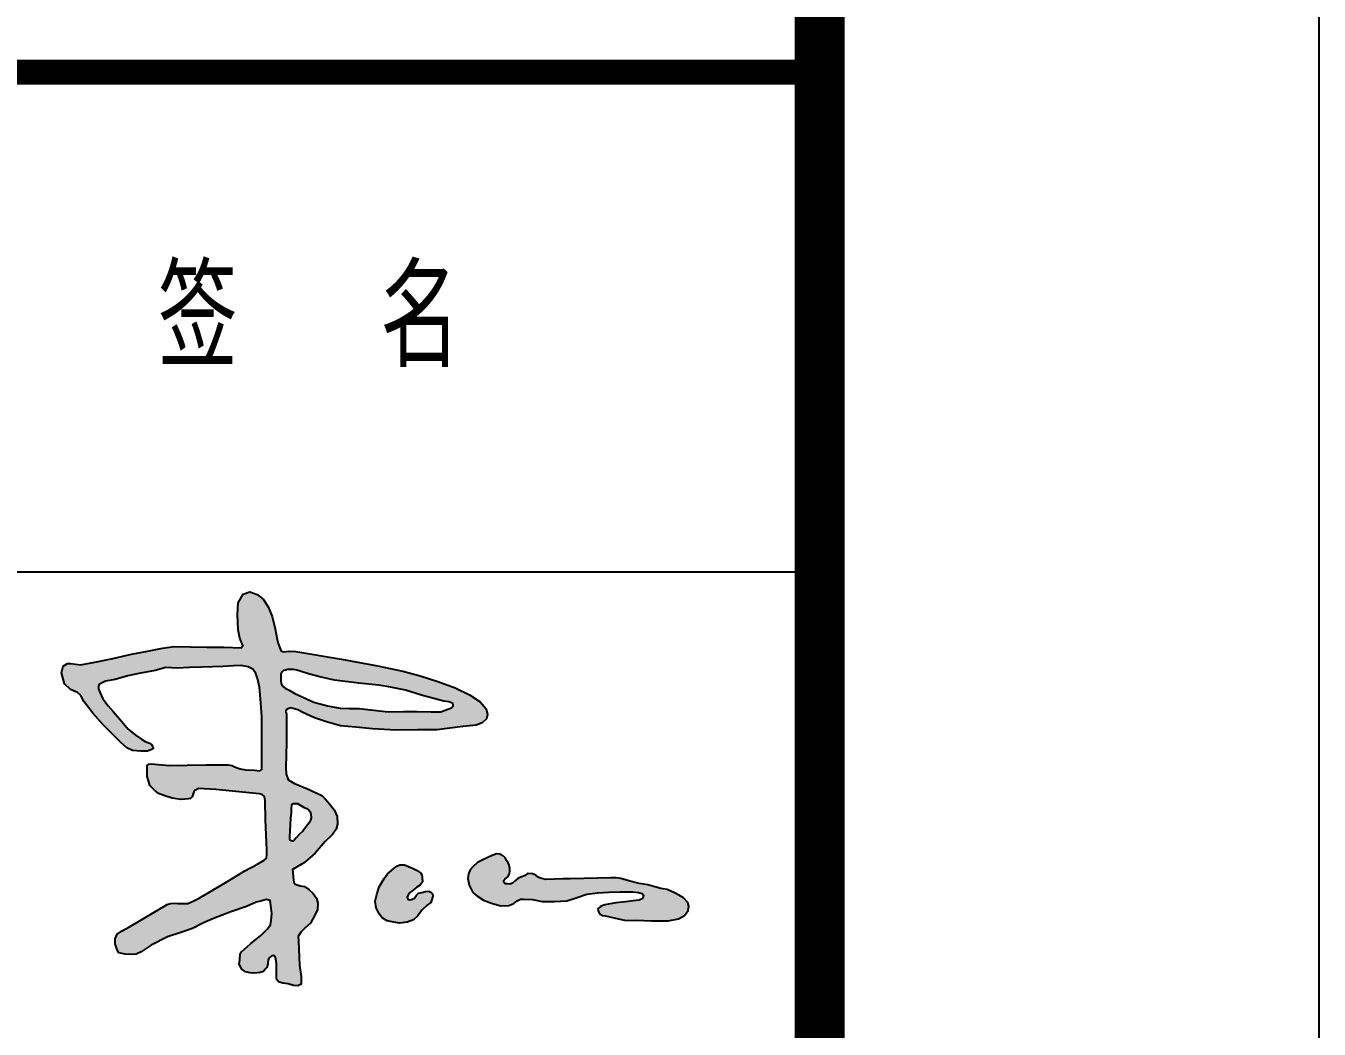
# Model space of a CAD drawing. Extents: x -409572 to -157272, y 600795 to 878326.
# Drawn here: x -161155 to -157272, y 634318 to 637330 of the extents above; entities that cross this region are included whole.
import ezdxf

# ---------------------------------------------------------------- set-up
doc = ezdxf.new("R2010")
doc.units = 0
doc.header["$LTSCALE"] = 1000
doc.header["$MEASUREMENT"] = 0
doc.layers.get('0').update_dxf_attribs({"linetype": 'CONTINUOUS'})
doc.layers.add('PUB_TEXT', color=7, linetype='CONTINUOUS')
doc.layers.add('PUB_TITLE', color=4, linetype='CONTINUOUS')
doc.styles.add('TQ', font='txt.shx', dxfattribs={"width": 0.8, "bigfont": 'hztxt.shx'})

msp = doc.modelspace()

# ---------------------------------------------------------------- hatches: boundary and pattern name
h = msp.add_hatch(color=7)
h.paths.add_polyline_path([(-160373.2, 635262.6), (-160374.8, 635271.6), (-160373.4, 635276.7), (-160369.1, 635280.5), (-160359.5, 635282.8), (-160339.2, 635277.3), (-160323.3, 635268.6), (-160289, 635253.1), (-160252.4, 635241.4), (-160210.3, 635228.9), (-160164.3, 635225), (-160114.4, 635219.6), (-160043.4, 635215.7), (-159979.5, 635216.5), (-159921, 635217.2), (-159843, 635227.1), (-159803, 635230.8), (-159785.1, 635238.2), (-159772.7, 635249.9), (-159769.7, 635262.8), (-159773.4, 635280), (-159791.2, 635301), (-159823.2, 635322.5), (-159866.2, 635343.5), (-159918.8, 635361.9), (-159971.4, 635379.4), (-160024, 635392.6), (-160099.6, 635409.2), (-160207.6, 635428.7), (-160345, 635452.3), (-160366.2, 635453.1), (-160380.6, 635451), (-160388.8, 635453.6), (-160393.1, 635462.7), (-160397.4, 635475.7), (-160400.5, 635488), (-160407.2, 635520), (-160415.9, 635557), (-160427.6, 635585.9), (-160443, 635609.3), (-160460.9, 635622.9), (-160483.1, 635631.5), (-160503.4, 635624.7), (-160518.2, 635598.2), (-160520.1, 635563.1), (-160518.1, 635517.2), (-160513.3, 635491.8), (-160504, 635470.4), (-160509, 635463.4), (-160560.3, 635464.8), (-160611.6, 635465.5), (-160710.3, 635466.8), (-160745, 635462), (-160790, 635453), (-160837.9, 635444.6), (-160894.7, 635430.8), (-160948.8, 635419.7), (-160991.8, 635412.1), (-161021.6, 635416.2), (-161030.6, 635416.2), (-161043.8, 635408.6), (-161048, 635387.9), (-161039.6, 635355), (-161021.5, 635337.7), (-161000.7, 635328.7), (-160990.3, 635320.4), (-160979.9, 635301), (-160954.3, 635267.1), (-160923.1, 635231.8), (-160870.8, 635179.8), (-160852.7, 635163.4), (-160835.1, 635155.2), (-160809.9, 635153), (-160790.2, 635153), (-160773.2, 635160.1), (-160773.5, 635162.4), (-160773.8, 635164), (-160775, 635168.2), (-160777.8, 635173), (-160783.9, 635177.1), (-160797, 635181.9), (-160808.3, 635188.8), (-160827.7, 635201.6), (-160847.8, 635218.9), (-160868.6, 635242.5), (-160893.5, 635271.6), (-160908.8, 635288.9), (-160923.9, 635310.5), (-160933.5, 635329.8), (-160937.8, 635340.2), (-160937.8, 635348.6), (-160934.4, 635353.7), (-160916.5, 635363.1), (-160886.9, 635368.5), (-160849.4, 635379.4), (-160816.7, 635386.4), (-160767.6, 635395), (-160735.6, 635403.6), (-160701.1, 635402), (-160663.7, 635404.3), (-160627.1, 635405.1), (-160563.2, 635407.4), (-160532, 635409), (-160508.6, 635410.5), (-160487.6, 635405.8), (-160473.5, 635398.8), (-160465, 635386.4), (-160458.7, 635368.5), (-160454, 635345.1), (-160450.2, 635298.4), (-160447, 635256.3), (-160446.6, 635122.4), (-160447.1, 635097.7), (-160452.7, 635093.4), (-160468.8, 635095.6), (-160496.1, 635097.3), (-160511.7, 635099.5), (-160528.6, 635105.5), (-160535.5, 635109.9), (-160547.8, 635111.5), (-160613.3, 635111.5), (-160671, 635110.6), (-160723.9, 635110.2), (-160757.7, 635112.8), (-160778.5, 635114.9), (-160786.7, 635114.1), (-160791.1, 635109.7), (-160791.5, 635094.6), (-160791.1, 635077.2), (-160786.7, 635060.8), (-160782.8, 635049.9), (-160770.3, 635037), (-160756.8, 635026.1), (-160738.2, 635019.2), (-160716.5, 635011.4), (-160690.5, 635007.6), (-160677.7, 635008.5), (-160666.9, 635009.5), (-160660.8, 635010.9), (-160656.2, 635016), (-160653.1, 635024.7), (-160651, 635030.7), (-160648.1, 635035.1), (-160637.1, 635040.8), (-160585.1, 635038), (-160464.8, 635025.6), (-160453.9, 635024.8), (-160445.8, 635022.6), (-160438.7, 635016.4), (-160436.8, 635003.9), (-160436, 634947.1), (-160431.8, 634857.1), (-160432.1, 634843.7), (-160433.3, 634832.1), (-160439.6, 634825.5), (-160461.8, 634813.1), (-160498.1, 634793.4), (-160551.8, 634760.2), (-160634.7, 634711.3), (-160653.3, 634702.9), (-160668.9, 634696.1), (-160683.4, 634695.7), (-160699.3, 634695.2), (-160712.4, 634696.4), (-160721.1, 634695.4), (-160731.3, 634692.3), (-160844.7, 634625.9), (-160868.6, 634612.8), (-160881.4, 634603.2), (-160887.5, 634589.7), (-160887.5, 634574.7), (-160881.4, 634556.6), (-160876.7, 634547.7), (-160857.5, 634543.1), (-160834.3, 634542.3), (-160824.7, 634543.9), (-160808.8, 634550.6), (-160779.1, 634570.1), (-160730.6, 634595.2), (-160689.9, 634608.7), (-160654.7, 634621), (-160624.5, 634636.4), (-160592.5, 634650.6), (-160539.9, 634670.2), (-160493.1, 634686.2), (-160464.1, 634699.8), (-160450.5, 634702.9), (-160432.7, 634707.8), (-160422.2, 634704.7), (-160420.3, 634689.3), (-160417.3, 634665.9), (-160419.1, 634645), (-160421, 634631.4), (-160430.8, 634618.5), (-160449.9, 634599.4), (-160479.5, 634575.4), (-160508.1, 634550.1), (-160511.9, 634543.3), (-160513.2, 634526.5), (-160515.3, 634513.1), (-160507.4, 634498), (-160496.1, 634490.5), (-160482.4, 634487.8), (-160470.7, 634486), (-160460.4, 634487.4), (-160451.5, 634488.4), (-160442.2, 634491.9), (-160436.7, 634498.4), (-160432.3, 634503.2), (-160428.8, 634513.1), (-160428.8, 634518.9), (-160427.8, 634525.5), (-160425.8, 634531.3), (-160419.9, 634536.4), (-160417.2, 634538.1), (-160412.4, 634539.5), (-160406.9, 634536.8), (-160405.2, 634529.6), (-160403.1, 634515.9), (-160402.9, 634500), (-160402.4, 634478.1), (-160402.4, 634468.3), (-160397, 634460.5), (-160383.4, 634456.6), (-160368.3, 634454.7), (-160351.7, 634449.8), (-160338.5, 634448.3), (-160328.5, 634453), (-160328.5, 634476.6), (-160333.4, 634510.1), (-160336.8, 634583.1), (-160337.4, 634596.8), (-160329.7, 634609.4), (-160317.6, 634622), (-160301.2, 634636.2), (-160286.9, 634662.6), (-160279.8, 634678), (-160278.7, 634696.6), (-160283.1, 634711.4), (-160292.4, 634725.6), (-160305.8, 634738), (-160318.4, 634746.2), (-160331.4, 634748.8), (-160346.6, 634753.5), (-160350.9, 634759.6), (-160352.7, 634774.8), (-160354, 634788.2), (-160354.6, 634797.3), (-160318.6, 634819.1), (-160287.1, 634847.2), (-160257, 634882.1), (-160235.1, 634902.9), (-160224.1, 634918.8), (-160219.2, 634933.6), (-160220.2, 634957.3), (-160230.1, 634976.5), (-160243.8, 634994.6), (-160257, 635009.9), (-160266.8, 635020.3), (-160309.7, 635039.5), (-160349.1, 635056.2), (-160368.3, 635067.2), (-160373.5, 635083.8), (-160375.3, 635104), (-160373.2, 635180.4)])
h.paths.add_polyline_path([(-160347.6, 635326.4), (-160364.7, 635336), (-160376.4, 635341.8), (-160384.6, 635347.6), (-160388.7, 635354.8), (-160389.4, 635365.1), (-160389.8, 635385.7), (-160387.6, 635388.3), (-160385.7, 635391.5), (-160381.8, 635394.6), (-160375.8, 635396.5), (-160370, 635397.7), (-160359.9, 635398.2), (-160351.9, 635398), (-160342.2, 635396.5), (-160331.8, 635393.2), (-160306.8, 635385.5), (-160272.8, 635375.8), (-160228.5, 635366.2), (-160156.1, 635357), (-160095.3, 635350.8), (-160065.7, 635346.1), (-160015.8, 635336), (-159964.3, 635319.6), (-159900.7, 635303.4), (-159885.4, 635300.6), (-159877.5, 635298.2), (-159873.5, 635295.7), (-159872.6, 635291.8), (-159872.3, 635288.4), (-159876.9, 635282.6), (-159888.1, 635279.3), (-159909.6, 635271.3), (-159939.3, 635270.9), (-159981.4, 635271.8), (-160021.7, 635271.8), (-160067.3, 635270.9), (-160154.2, 635280.6), (-160184.9, 635280.6), (-160211.2, 635282.4), (-160249.8, 635289.4), (-160291, 635299.9)], flags=16)
h.paths.add_polyline_path([(-160351.8, 634995.5), (-160347, 634996.3), (-160340, 634995.5), (-160319.5, 634984), (-160311.3, 634980.6), (-160305.8, 634976.1), (-160301.4, 634970.6), (-160299.3, 634963.8), (-160298.3, 634953.2), (-160300.7, 634945.6), (-160305.1, 634937.7), (-160313, 634927.5), (-160324, 634913.1), (-160334.6, 634902.4), (-160344.2, 634892.9), (-160350.1, 634885.7), (-160354.1, 634883.2), (-160358.7, 634883.4), (-160360.9, 634884.8), (-160363, 634888.7), (-160363.1, 634896.8), (-160360.9, 634931.4), (-160360, 634951.8), (-160359, 634960.9), (-160358, 634967.4), (-160358, 634981.1), (-160357.2, 634990.8), (-160355.5, 634994.1)], flags=16)
h = msp.add_hatch(color=7)
h.paths.add_polyline_path([(-159950.7, 634690.9), (-159939.9, 634699), (-159936, 634707.5), (-159933.7, 634717.9), (-159934.5, 634724.4), (-159939.1, 634729.8), (-159945.3, 634732.5), (-159955.7, 634731.4), (-159966.5, 634728.7), (-159976.1, 634727.1), (-159982.7, 634720.2), (-159988.9, 634712.1), (-159997, 634707.9), (-160003.9, 634706.3), (-160008.5, 634708.7), (-160010.1, 634714.4), (-160007, 634721.4), (-160001.2, 634729.1), (-159981.9, 634745), (-159971.5, 634750.8), (-159964.8, 634760.6), (-159965.1, 634773.4), (-159966.6, 634781.7), (-159969.4, 634787.1), (-159980, 634794.8), (-159992.6, 634800.8), (-160006.9, 634806.9), (-160018.8, 634811.8), (-160032.5, 634811.8), (-160041.4, 634807.8), (-160049.4, 634801.5), (-160057.5, 634794.2), (-160069.1, 634784.6), (-160079.9, 634770.7), (-160094.1, 634745.3), (-160101.5, 634722.4), (-160106.1, 634702.4), (-160103.8, 634682.7), (-160094.5, 634664.3), (-160085.3, 634652.7), (-160071, 634643.5), (-160050.9, 634639.2), (-160033.6, 634636.9), (-160010.8, 634639.6), (-159991.6, 634646.2), (-159978.8, 634658.5), (-159966.1, 634675.8)])
h.paths.add_polyline_path([(-159229.3, 634737.3), (-159249.1, 634741.1), (-159267.2, 634745.5), (-159287.5, 634752.1), (-159313.8, 634755.9), (-159344.5, 634763.6), (-159368.6, 634770.7), (-159383.4, 634772.9), (-159397.6, 634772.9), (-159521.2, 634770), (-159543.2, 634770), (-159567.8, 634768.4), (-159594.1, 634768.1), (-159609.9, 634771.5), (-159617.6, 634774.6), (-159624.1, 634780.4), (-159634.2, 634785), (-159649.3, 634785.4), (-159656.2, 634780), (-159666.2, 634775.8), (-159677, 634771.5), (-159685.5, 634764.2), (-159694.2, 634756.5), (-159702.6, 634753.9), (-159708.9, 634754.6), (-159716.4, 634754.4), (-159720.2, 634759.4), (-159720.5, 634764.7), (-159717.5, 634768.9), (-159712.2, 634772.2), (-159708.3, 634775.6), (-159702.9, 634784.8), (-159702.2, 634793.9), (-159702.7, 634800.7), (-159703.9, 634810.8), (-159707, 634817.5), (-159711.9, 634825.2), (-159715.2, 634831.7), (-159721.3, 634837.8), (-159726.8, 634841.4), (-159733.1, 634843.6), (-159741.8, 634845), (-159745.3, 634843.8), (-159748.8, 634842), (-159752.9, 634840.6), (-159779.2, 634828.6), (-159798.9, 634818.7), (-159813.2, 634805.6), (-159821.4, 634796.3), (-159826.3, 634784.8), (-159828.5, 634771.1), (-159824.7, 634750.8), (-159813.7, 634728.4), (-159801.7, 634718.5), (-159781.4, 634705.4), (-159757.3, 634696.6), (-159728.8, 634688.9), (-159705.7, 634690), (-159690.4, 634696), (-159680, 634703.7), (-159670.1, 634708.6), (-159661.3, 634708.6), (-159634.5, 634707.5), (-159605.2, 634702.1), (-159568.9, 634701.4), (-159530.8, 634704.1), (-159500.1, 634713.6), (-159471.2, 634723.3), (-159438.7, 634727.6), (-159404.6, 634729.4), (-159369.5, 634730.3), (-159332.7, 634730.9), (-159315.8, 634728.7), (-159304.9, 634725.3), (-159300.6, 634720.9), (-159302.7, 634710.6), (-159313.7, 634706), (-159331.4, 634703.9), (-159355.2, 634700.5), (-159383.5, 634697.2), (-159416.8, 634691.9), (-159425.7, 634688.9), (-159431.3, 634685.8), (-159437.9, 634680.1), (-159437.4, 634674), (-159435.3, 634669.4), (-159430.5, 634663.9), (-159424.4, 634659.9), (-159415.4, 634659), (-159363, 634646.1), (-159352.1, 634644.8), (-159323.1, 634645.3), (-159276.5, 634643.7), (-159227.2, 634643.7), (-159195.9, 634649.1), (-159177.3, 634659.5), (-159166.3, 634674.3), (-159165.2, 634687.5), (-159168, 634699), (-159181.1, 634712.7), (-159192.6, 634719.2), (-159208, 634728)])

# ---------------------------------------------------------------- linework, layer by layer
for points in [[(-160773.2, 635160.1), (-160790.2, 635153), (-160809.9, 635153), (-160835.1, 635155.2), (-160852.7, 635163.4), (-160870.8, 635179.8), (-160923.1, 635231.8), (-160954.3, 635267.1), (-160979.9, 635301), (-160990.3, 635320.4), (-161000.7, 635328.7), (-161021.5, 635337.7), (-161039.6, 635355), (-161048, 635387.9), (-161043.8, 635408.6), (-161030.6, 635416.2), (-161021.6, 635416.2), (-160991.8, 635412.1), (-160948.8, 635419.7), (-160894.7, 635430.8), (-160837.9, 635444.6), (-160790, 635453), (-160745, 635462), (-160710.3, 635466.8), (-160611.6, 635465.5), (-160560.3, 635464.8), (-160509, 635463.4), (-160504, 635470.4), (-160513.3, 635491.8), (-160518.1, 635517.2), (-160520.1, 635563.1), (-160518.2, 635598.2), (-160503.4, 635624.7), (-160483.1, 635631.5), (-160460.9, 635622.9), (-160443, 635609.3), (-160427.6, 635585.9), (-160415.9, 635557), (-160407.2, 635520), (-160400.5, 635488), (-160397.4, 635475.7), (-160393.1, 635462.7), (-160388.8, 635453.6), (-160380.6, 635451), (-160366.2, 635453.1), (-160345, 635452.3), (-160207.6, 635428.7), (-160099.6, 635409.2), (-160024, 635392.6), (-159971.4, 635379.4), (-159918.8, 635361.9), (-159866.2, 635343.5), (-159823.2, 635322.5), (-159791.2, 635301), (-159773.4, 635280), (-159769.7, 635262.8), (-159772.7, 635249.9), (-159785.1, 635238.2), (-159803, 635230.8), (-159843, 635227.1), (-159921, 635217.2), (-159979.5, 635216.5), (-160043.4, 635215.7), (-160114.4, 635219.6), (-160164.3, 635225), (-160210.3, 635228.9), (-160252.4, 635241.4), (-160289, 635253.1), (-160323.3, 635268.6), (-160339.2, 635277.3), (-160359.5, 635282.8), (-160369.1, 635280.5), (-160373.4, 635276.7), (-160374.8, 635271.6), (-160373.2, 635262.6), (-160373.2, 635180.4), (-160375.3, 635104), (-160373.5, 635083.8), (-160368.3, 635067.2), (-160349.1, 635056.2), (-160309.7, 635039.5), (-160266.8, 635020.3), (-160257, 635009.9), (-160243.8, 634994.6), (-160230.1, 634976.5), (-160220.2, 634957.3), (-160219.2, 634933.6), (-160224.1, 634918.8), (-160235.1, 634902.9), (-160257, 634882.1), (-160287.1, 634847.2), (-160318.6, 634819.1), (-160354.6, 634797.3), (-160354, 634788.2), (-160352.7, 634774.8), (-160350.9, 634759.6), (-160346.6, 634753.5), (-160331.4, 634748.8), (-160318.4, 634746.2), (-160305.8, 634738), (-160292.4, 634725.6), (-160283.1, 634711.4), (-160278.7, 634696.6), (-160279.8, 634678), (-160286.9, 634662.6), (-160301.2, 634636.2), (-160317.6, 634622), (-160329.7, 634609.4), (-160337.4, 634596.8), (-160336.8, 634583.1), (-160333.4, 634510.1), (-160328.5, 634476.6), (-160328.5, 634453), (-160338.5, 634448.3), (-160351.7, 634449.8), (-160368.3, 634454.7), (-160383.4, 634456.6), (-160397, 634460.5), (-160402.4, 634468.3), (-160402.4, 634478.1), (-160402.9, 634500), (-160403.1, 634515.9), (-160405.2, 634529.6), (-160406.9, 634536.8), (-160412.4, 634539.5), (-160417.2, 634538.1), (-160419.9, 634536.4), (-160425.8, 634531.3), (-160427.8, 634525.5), (-160428.8, 634518.9), (-160428.8, 634513.1), (-160432.3, 634503.2), (-160436.7, 634498.4), (-160442.2, 634491.9), (-160451.5, 634488.4), (-160460.4, 634487.4), (-160470.7, 634486), (-160482.4, 634487.8), (-160496.1, 634490.5), (-160507.4, 634498), (-160515.3, 634513.1), (-160513.2, 634526.5), (-160511.9, 634543.3), (-160508.1, 634550.1), (-160479.5, 634575.4), (-160449.9, 634599.4), (-160430.8, 634618.5), (-160421, 634631.4), (-160419.1, 634645), (-160417.3, 634665.9), (-160420.3, 634689.3), (-160422.2, 634704.7), (-160432.7, 634707.8), (-160450.5, 634702.9), (-160464.1, 634699.8), (-160493.1, 634686.2), (-160539.9, 634670.2), (-160592.5, 634650.6), (-160624.5, 634636.4), (-160654.7, 634621), (-160689.9, 634608.7), (-160730.6, 634595.2), (-160779.1, 634570.1), (-160808.8, 634550.6), (-160824.7, 634543.9), (-160834.3, 634542.3), (-160857.5, 634543.1), (-160876.7, 634547.7), (-160881.4, 634556.6), (-160887.5, 634574.7), (-160887.5, 634589.7), (-160881.4, 634603.2), (-160868.6, 634612.8), (-160844.7, 634625.9), (-160731.3, 634692.3), (-160721.1, 634695.4), (-160712.4, 634696.4), (-160699.3, 634695.2), (-160683.4, 634695.7), (-160668.9, 634696.1), (-160653.3, 634702.9), (-160634.7, 634711.3), (-160551.8, 634760.2), (-160498.1, 634793.4), (-160461.8, 634813.1), (-160439.6, 634825.5), (-160433.3, 634832.1), (-160432.1, 634843.7), (-160431.8, 634857.1), (-160436, 634947.1), (-160436.8, 635003.9), (-160438.7, 635016.4), (-160445.8, 635022.6), (-160453.9, 635024.8), (-160464.8, 635025.6), (-160585.1, 635038), (-160637.1, 635040.8), (-160648.1, 635035.1), (-160651, 635030.7), (-160653.1, 635024.7), (-160656.2, 635016), (-160660.8, 635010.9), (-160666.9, 635009.5), (-160677.7, 635008.5), (-160690.5, 635007.6), (-160716.5, 635011.4), (-160738.2, 635019.2), (-160756.8, 635026.1), (-160770.3, 635037), (-160782.8, 635049.9), (-160786.7, 635060.8), (-160791.1, 635077.2), (-160791.5, 635094.6), (-160791.1, 635109.7), (-160786.7, 635114.1), (-160778.5, 635114.9), (-160757.7, 635112.8), (-160723.9, 635110.2), (-160671, 635110.6), (-160613.3, 635111.5), (-160547.8, 635111.5), (-160535.5, 635109.9), (-160528.6, 635105.5), (-160511.7, 635099.5), (-160496.1, 635097.3), (-160468.8, 635095.6), (-160452.7, 635093.4), (-160447.1, 635097.7), (-160446.6, 635122.4), (-160447, 635256.3), (-160450.2, 635298.4), (-160454, 635345.1), (-160458.7, 635368.5), (-160465, 635386.4), (-160473.5, 635398.8), (-160487.6, 635405.8), (-160508.6, 635410.5), (-160532, 635409), (-160563.2, 635407.4), (-160627.1, 635405.1), (-160663.7, 635404.3), (-160701.1, 635402), (-160735.6, 635403.6), (-160767.6, 635395), (-160816.7, 635386.4), (-160849.4, 635379.4), (-160886.9, 635368.5), (-160916.5, 635363.1), (-160934.4, 635353.7), (-160937.8, 635348.6), (-160937.8, 635340.2), (-160933.5, 635329.8), (-160923.9, 635310.5), (-160908.8, 635288.9), (-160893.5, 635271.6), (-160868.6, 635242.5), (-160847.8, 635218.9), (-160827.7, 635201.6), (-160808.3, 635188.8), (-160797, 635181.9), (-160783.9, 635177.1), (-160777.8, 635173), (-160775, 635168.2), (-160773.8, 635164), (-160773.5, 635162.4)], [(-160389.8, 635385.7), (-160389.4, 635365.1), (-160388.7, 635354.8), (-160384.6, 635347.6), (-160376.4, 635341.8), (-160364.7, 635336), (-160347.6, 635326.4), (-160291, 635299.9), (-160249.8, 635289.4), (-160211.2, 635282.4), (-160184.9, 635280.6), (-160154.2, 635280.6), (-160067.3, 635270.9), (-160021.7, 635271.8), (-159981.4, 635271.8), (-159939.3, 635270.9), (-159909.6, 635271.3), (-159888.1, 635279.3), (-159876.9, 635282.6), (-159872.3, 635288.4), (-159872.6, 635291.8), (-159873.5, 635295.7), (-159877.5, 635298.2), (-159885.4, 635300.6), (-159900.7, 635303.4), (-159964.3, 635319.6), (-160015.8, 635336), (-160065.7, 635346.1), (-160095.3, 635350.8), (-160156.1, 635357), (-160228.5, 635366.2), (-160272.8, 635375.8), (-160306.8, 635385.5), (-160331.8, 635393.2), (-160342.2, 635396.5), (-160351.9, 635398), (-160359.9, 635398.2), (-160370, 635397.7), (-160375.8, 635396.5), (-160381.8, 635394.6), (-160385.7, 635391.5), (-160387.6, 635388.3)], [(-160358, 634967.4), (-160358, 634981.1), (-160357.2, 634990.8), (-160355.5, 634994.1), (-160351.8, 634995.5), (-160347, 634996.3), (-160340, 634995.5), (-160319.5, 634984), (-160311.3, 634980.6), (-160305.8, 634976.1), (-160301.4, 634970.6), (-160299.3, 634963.8), (-160298.3, 634953.2), (-160300.7, 634945.6), (-160305.1, 634937.7), (-160313, 634927.5), (-160324, 634913.1), (-160334.6, 634902.4), (-160344.2, 634892.9), (-160350.1, 634885.7), (-160354.1, 634883.2), (-160358.7, 634883.4), (-160360.9, 634884.8), (-160363, 634888.7), (-160363.1, 634896.8), (-160360.9, 634931.4), (-160360, 634951.8), (-160359, 634960.9)], [(-159752.9, 634840.6), (-159779.2, 634828.6), (-159798.9, 634818.7), (-159813.2, 634805.6), (-159821.4, 634796.3), (-159826.3, 634784.8), (-159828.5, 634771.1), (-159824.7, 634750.8), (-159813.7, 634728.4), (-159801.7, 634718.5), (-159781.4, 634705.4), (-159757.3, 634696.6), (-159728.8, 634688.9), (-159705.7, 634690), (-159690.4, 634696), (-159680, 634703.7), (-159670.1, 634708.6), (-159661.3, 634708.6), (-159634.5, 634707.5), (-159605.2, 634702.1), (-159568.9, 634701.4), (-159530.8, 634704.1), (-159500.1, 634713.6), (-159471.2, 634723.3), (-159438.7, 634727.6), (-159404.6, 634729.4), (-159369.5, 634730.3), (-159332.7, 634730.9), (-159315.8, 634728.7), (-159304.9, 634725.3), (-159300.6, 634720.9), (-159302.7, 634710.6), (-159313.7, 634706), (-159331.4, 634703.9), (-159355.2, 634700.5), (-159383.5, 634697.2), (-159416.8, 634691.9), (-159425.7, 634688.9), (-159431.3, 634685.8), (-159437.9, 634680.1), (-159437.4, 634674), (-159435.3, 634669.4), (-159430.5, 634663.9), (-159424.4, 634659.9), (-159415.4, 634659), (-159363, 634646.1), (-159352.1, 634644.8), (-159323.1, 634645.3), (-159276.5, 634643.7), (-159227.2, 634643.7), (-159195.9, 634649.1), (-159177.3, 634659.5), (-159166.3, 634674.3), (-159165.2, 634687.5), (-159168, 634699), (-159181.1, 634712.7), (-159192.6, 634719.2), (-159208, 634728), (-159229.3, 634737.3), (-159249.1, 634741.1), (-159267.2, 634745.5), (-159287.5, 634752.1), (-159313.8, 634755.9), (-159344.5, 634763.6), (-159368.6, 634770.7), (-159383.4, 634772.9), (-159397.6, 634772.9), (-159521.2, 634770), (-159543.2, 634770), (-159567.8, 634768.4), (-159594.1, 634768.1), (-159609.9, 634771.5), (-159617.6, 634774.6), (-159624.1, 634780.4), (-159634.2, 634785), (-159649.3, 634785.4), (-159656.2, 634780), (-159666.2, 634775.8), (-159677, 634771.5), (-159685.5, 634764.2), (-159694.2, 634756.5), (-159702.6, 634753.9), (-159708.9, 634754.6), (-159716.4, 634754.4), (-159720.2, 634759.4), (-159720.5, 634764.7), (-159717.5, 634768.9), (-159712.2, 634772.2), (-159708.3, 634775.6), (-159702.9, 634784.8), (-159702.2, 634793.9), (-159702.7, 634800.7), (-159703.9, 634810.8), (-159707, 634817.5), (-159711.9, 634825.2), (-159715.2, 634831.7), (-159721.3, 634837.8), (-159726.8, 634841.4), (-159733.1, 634843.6), (-159741.8, 634845), (-159745.3, 634843.8), (-159748.8, 634842)], [(-160041.4, 634807.8), (-160032.5, 634811.8), (-160018.8, 634811.8), (-160006.9, 634806.9), (-159992.6, 634800.8), (-159980, 634794.8), (-159969.4, 634787.1), (-159966.6, 634781.7), (-159965.1, 634773.4), (-159964.8, 634760.6), (-159971.5, 634750.8), (-159981.9, 634745), (-160001.2, 634729.1), (-160007, 634721.4), (-160010.1, 634714.4), (-160008.5, 634708.7), (-160003.9, 634706.3), (-159997, 634707.9), (-159988.9, 634712.1), (-159982.7, 634720.2), (-159976.1, 634727.1), (-159966.5, 634728.7), (-159955.7, 634731.4), (-159945.3, 634732.5), (-159939.1, 634729.8), (-159934.5, 634724.4), (-159933.7, 634717.9), (-159936, 634707.5), (-159939.9, 634699), (-159950.7, 634690.9), (-159966.1, 634675.8), (-159978.8, 634658.5), (-159991.6, 634646.2), (-160010.8, 634639.6), (-160033.6, 634636.9), (-160050.9, 634639.2), (-160071, 634643.5), (-160085.3, 634652.7), (-160094.5, 634664.3), (-160103.8, 634682.7), (-160106.1, 634702.4), (-160101.5, 634722.4), (-160094.1, 634745.3), (-160079.9, 634770.7), (-160069.1, 634784.6), (-160057.5, 634794.2), (-160049.4, 634801.5)]]:
    msp.add_lwpolyline(points, close=True)
at = {"layer": 'PUB_TITLE', "color": 4}
msp.add_line((-167022, 635691.1), (-158772, 635691.1), dxfattribs=at)
at = {"layer": 'PUB_TITLE'}
msp.add_lwpolyline([(-409572, 600795), (-157272, 600795), (-157272, 689895), (-409572, 689895)], close=True, dxfattribs=at)
at = {"layer": 'PUB_TITLE', "const_width": 150}
msp.add_lwpolyline([(-405822, 602295), (-158772, 602295), (-158772, 688395), (-405822, 688395)], close=True, dxfattribs=at)
at = {"layer": 'PUB_TITLE', "color": 4, "const_width": 75}
msp.add_lwpolyline([(-167022, 637191.1), (-158772, 637191.1)], dxfattribs=at)

# ---------------------------------------------------------------- texts
at = {"layer": 'PUB_TEXT', "color": 2, "insert": (-160759.5, 636605.6), "char_height": 300, "width": 2519.746, "attachment_point": 1, "style": 'TQ'}
msp.add_mtext('签  名', dxfattribs=at)

doc.saveas('drawing.dxf')
